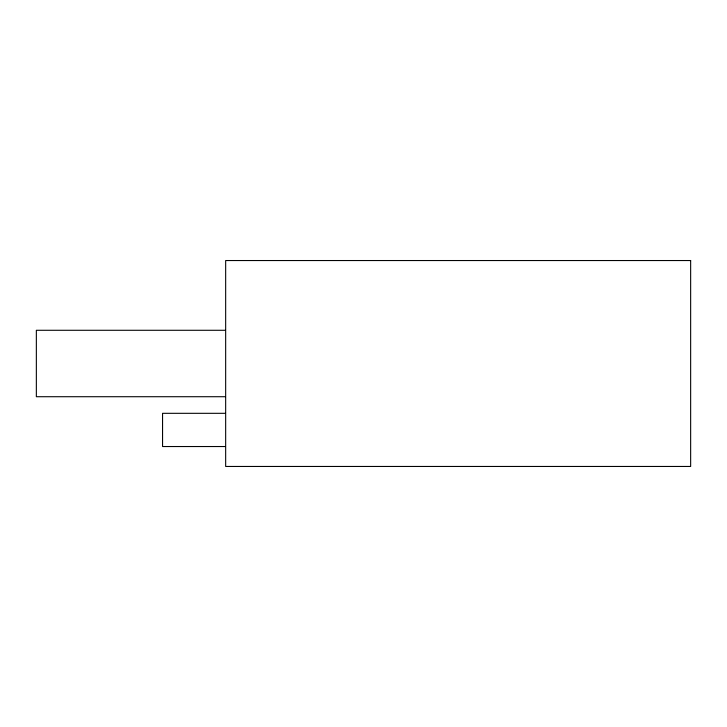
<?xml version="1.0" encoding="UTF-8"?>
<svg xmlns="http://www.w3.org/2000/svg" width="727" height="727" viewBox="0 0 727 727"><rect width="100%" height="100%" fill="white"/><g stroke="black" fill="none" stroke-linecap="round" stroke-linejoin="round"><path stroke-width="1.09" d="M225.297 330.285L36.35 330.285L36.35 396.715L225.297 396.715M225.434 413.318L162.557 413.318L162.557 446.532L225.434 446.532M690.65 260.539L225.661 260.539L225.661 466.461L690.65 466.461L690.65 260.539"/></g></svg>
